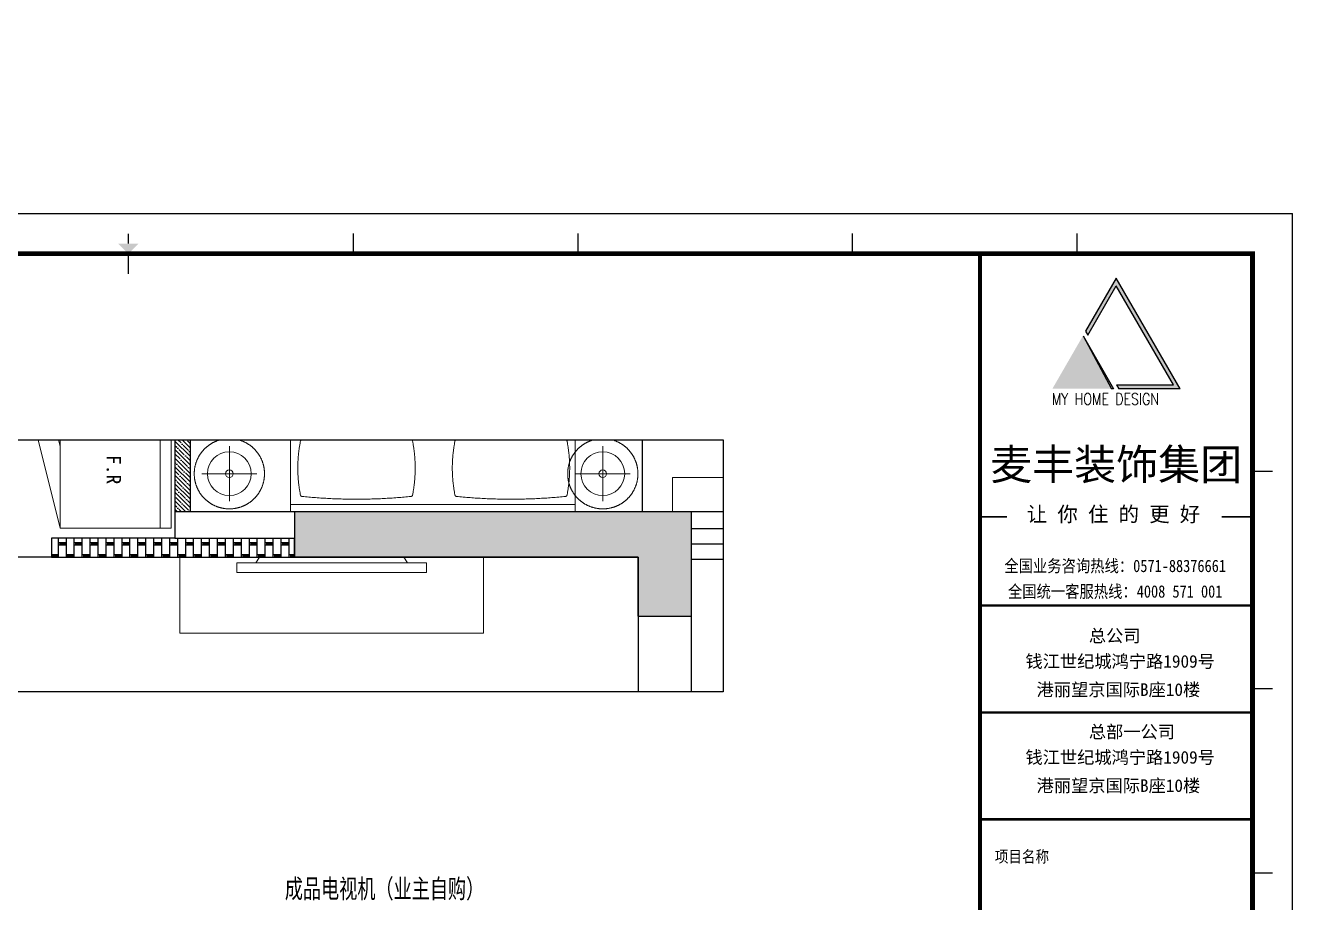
# Model space of a CAD drawing. Header units: millimetres. Extents: x 104198 to 1296755, y -81101 to 81453.
# Drawn here: x 563058 to 569733, y -23385 to -18767 of the extents above; entities that cross this region are included whole.
import ezdxf
from ezdxf.enums import TextEntityAlignment as Align
from ezdxf.xclip import XClip

# ---------------------------------------------------------------- set-up
doc = ezdxf.new("R2010")
doc.units = ezdxf.units.MM
doc.header["$XCLIPFRAME"] = 0
for name, color, linetype, lineweight in [('01-PL-墙体柱子', 7, 'Continuous', 35), ('1-活动家具', 51, 'Continuous', 20), ('P★01 活动家具', 51, 'Continuous', 0)]:
    doc.layers.add(name, color=color, linetype=linetype, lineweight=lineweight)
for name, color, linetype in [('11-PL-原始门窗', 1, 'Continuous'), ('30-PL-平面文字说明', 1, 'Continuous'), ('P-新砌墙体填充', 8, 'Continuous'), ('图纸图框', 165, 'Continuous'), ('墙体', 7, 'Continuous'), ('天棚图层', 51, 'Continuous'), ('窗户', 1, 'Continuous'), ('门', 250, 'Continuous')]:
    doc.layers.add(name, color=color, linetype=linetype)
doc.styles.add('ROMANC', font='romanc.shx')
doc.styles.add('新宋体', font='', dxfattribs={"width": 0.85})
doc.styles.add('黑体', font='simhei.ttf', dxfattribs={"width": 0.7})
doc.styles.get('新宋体').set_extended_font_data('NSimSun')

# ---------------------------------------------------------------- blocks, each defined once
blk = doc.blocks.new('kjghhgdgfhdhgfh')
at = {"layer": '图纸图框'}
for points in [[(1407.728775844509, -237.9115870481163), (1402.391204620469, -247.1565315971485), (1402.776410643341, -247.8237280001438), (1407.728775844509, -239.2459798541067), (1417.693097825832, -256.5046917888502), (1407.788367423568, -256.5046917888502), (1408.173573446505, -257.1718881918476), (1418.848715894511, -257.1718881918476)], [(1401.946407018472, -247.9269436428838), (1396.608835794435, -257.1718881918476), (1407.283978242439, -257.1718881918476)]]:
    blk.add_hatch(color=165, dxfattribs=at).paths.add_polyline_path(points)
at = {"layer": '图纸图框', "color": 165}
for p, q in [((1018.449156697091, -226.6510464365761), (1438.44652398302, -226.6510464365761)), ((1018.44915656821, -226.6510467866938), (1438.446523854134, -226.6510467866938)), ((1018.449156697091, -226.6510478368186), (1438.44652398302, -226.6510478368186)), ((1018.449156697091, -226.6510478368186), (1438.44652398302, -226.6510478368186)), ((1018.44915656821, -226.651048186936), (1438.446523854134, -226.651048186936)), ((1018.44915656821, -226.6510485369378), (1438.44652398302, -226.651048186936)), ((1018.44915656821, -226.6510495871781), (1438.446523854134, -226.6510495871781)), ((1438.446524498338, -523.6475859223262), (1438.446524498338, -226.6510446863338)), ((1438.446524111799, -523.6475887228087), (1438.446524111799, -226.6510474868147)), ((1438.446524111799, -523.6475887228087), (1438.446524111799, -226.6510474868147)), ((1438.446524369572, -523.6475880226899), (1438.446524369572, -226.6510467866938)), ((1438.44652424068, -523.6475883728071), (1438.44652424068, -226.6510471366976)), ((1438.44652424068, -523.6475883728071), (1438.44652424068, -226.6510471366976)), ((1438.446524111799, -523.6475887228087), (1438.446524111799, -226.6510474868147)), ((1438.44652398302, -523.6475894229297), (1438.44652398302, -226.651048186936)), ((1438.44652398302, -523.6475894229297), (1438.44652398302, -226.651048186936)), ((1438.44652398302, -523.6475890728125), (1438.44652398302, -226.6510478368186)), ((1438.446523854134, -523.6475897729335), (1438.446523854134, -226.6510485369378)), ((1438.446525013781, -523.6475834718453), (1438.446525013781, -226.6510422358513)), ((1438.446525013781, -523.6475834718453), (1438.446525013781, -226.6510422358513)), ((1438.446524885007, -523.6475838219628), (1438.446524885007, -226.6510425859702)), ((1438.446525013781, -523.6475845220857), (1438.446525013781, -226.6510432860898)), ((1438.446525013781, -523.6475845220857), (1438.446525013781, -226.6510432860898)), ((1438.446525271551, -523.6475838219628), (1438.446525271551, -226.6510425859702)), ((1438.446525142662, -523.6475841720819), (1438.446525142662, -226.6510429359722)), ((1438.446525142662, -523.6475841720819), (1438.446525142662, -226.6510429359722)), ((1438.446525013781, -523.6475845220857), (1438.446525013781, -226.6510432860898)), ((1438.446524627228, -523.6475855723224), (1438.446524627228, -226.6510443362146)), ((1438.446524627228, -523.6475855723224), (1438.446524627228, -226.6510443362146)), ((1438.446524885007, -523.6475848720875), (1438.446524885007, -226.6510436360913)), ((1438.446524756117, -523.6475852222047), (1438.446524756117, -226.6510439862129)), ((1438.446524756117, -523.6475852222047), (1438.446524756117, -226.6510439862129)), ((1438.446524627228, -523.6475855723224), (1438.446524627228, -226.6510443362146)), ((1438.446524885007, -523.6475848720875), (1438.446524885007, -226.6510436360913)), ((1274.877765031257, -230.165361629017), (1274.877765031257, -233.6664052710039)), ((1314.019432948205, -230.165361629017), (1314.019432948205, -233.6664052710039)), ((1361.74647742908, -230.165361629017), (1361.74647742908, -233.6664052710039)), ((1400.888145346033, -230.165361629017), (1400.888145346033, -233.6664052710039)), ((1235.736097114308, -233.6664052710039), (1235.736097114308, -237.1674489129871)), ((1407.728775844509, -237.9115870481204), (1402.391204620469, -247.1565315971527)), ((1418.848715894511, -257.1718881918493), (1407.728775844509, -237.9115870481204)), ((1402.776410643341, -247.8237280001475), (1407.728775844509, -239.2459798541836)), ((1417.693097825832, -256.5046917888563), (1407.728775844509, -239.2459798541836)), ((1401.946407018472, -247.9269436428899), (1406.911287671147, -257.1718881918493)), ((1401.946407018472, -247.9269436428899), (1407.283978242439, -257.1718881918493)), ((1402.391204620469, -247.1565315971527), (1402.776410643341, -247.8237280001475)), ((1407.283978242439, -257.1718881918493), (1406.911287671147, -257.1718881918493)), ((1407.788367423568, -256.5046917888563), (1408.173573446505, -257.1718881918493)), ((1407.788367423568, -256.5046917888563), (1417.693097825832, -256.5046917888563)), ((1418.848715894511, -257.1718881918493), (1408.173573446505, -257.1718881918493)), ((1434.945480340955, -271.5591700515168), (1431.444436698972, -271.5591700515168)), ((1434.945480340955, -309.3868620286848), (1431.444436698972, -309.3868620286848)), ((1434.945480340955, -341.4492052629546), (1431.444436698972, -341.4492052629546))]:
    blk.add_line(p, q, dxfattribs=at)
for points, const_width in [([(1235.736097114308, -231.915883450067), (1235.736097114308, -230.165361629017)], 0.2100626185166894), ([(1384.013114989964, -233.6664052710039), (1384.013114989964, -516.6322323388636)], 0.7002087283889652), ([(1383.965712921758, -294.8812188139801), (1431.397034630851, -294.8812188139801)], 0.4201252370333791), ([(1383.965712921758, -313.4818136725281), (1431.397034630851, -313.4818136725281)], 0.4201252370333791), ([(1383.965712921758, -332.0824085310761), (1431.397034630851, -332.0824085310761)], 0.4201252370333791)]:
    blk.add_lwpolyline(points, dxfattribs=dict(at, const_width=const_width))
at = {"layer": '图纸图框', "color": 165, "const_width": 0.840250474066758}
blk.add_lwpolyline([(1431.444436699053, -233.6664052710039), (1035.954374906786, -233.6664052710039), (1035.954374906786, -516.6322323388636), (1431.444436699053, -516.6322323388636)], close=True, dxfattribs=at)
at = {"layer": '图纸图框', "color": 8, "const_width": 0.3446186920798523}
for points in [[(1384.111798113064, -279.4461698512858), (1388.724243563977, -279.4461698512858)], [(1426.077482028164, -279.4461698512858), (1431.085804748092, -279.4461698512858)]]:
    blk.add_lwpolyline(points, dxfattribs=at)
at = {"layer": '图纸图框', "color": 165}
blk.add_solid([(1233.98557529337, -231.915883450067), (1237.486618935353, -231.915883450067), (1235.736097114308, -233.6664052710039)], dxfattribs=at)
at = {"color": 7, "style": '新宋体', "width": 0.8500000103483325}
for s, p in [('全国业务咨询热线：0571-88376661', (1407.544168173035, -287.9378245020833)), ('全国统一客服热线：4008 571 001', (1407.544168173035, -292.3834169077567))]:
    blk.add_text(s, height=2.149438256996615, dxfattribs=at).set_placement(p, align=Align.MIDDLE)
at = {"color": 7, "char_height": 2.199804556952881, "attachment_point": 1}
for s, insert, width in [('{\\fSimHei|b0|i0|c134|p49;\\C0;总公司}', (1402.961434598727, -299.0508507818374), 11.34542229062817), ('{\\fSimHei|b0|i0|c134|p49;\\C0;钱江世纪城鸿宁路1909号}', (1391.923130832033, -303.4923410757324), 73.91161342328515), ('{\\fSimHei|b0|i0|c134|p49;\\C0;港丽望京国际B座10楼\\C10; }', (1393.862742547721, -308.4103007586975), 64.81095029161715), ('{\\fSimHei|b0|i0|c134|p49;\\C0;总部一公司}', (1402.961434598727, -315.751666666001), 18.07251348173185), ('{\\fSimHei|b0|i0|c134|p49;\\C0;钱江世纪城鸿宁路1909号}', (1391.923130832033, -320.193156959896), 73.91161342328515), ('{\\fSimHei|b0|i0|c134|p49;\\C0;港丽望京国际B座10楼\\C10; }', (1393.862742547721, -325.1111166428611), 64.81095029161715)]:
    blk.add_mtext(s, dxfattribs=dict(at, insert=insert, width=width))
at = {"layer": '图纸图框', "color": 165, "style": 'ROMANC', "width": 0.8}
blk.add_text('MY HOME DESIGN', height=2.002365381513505, dxfattribs=at).set_placement((1396.51134998264, -259.9509331165087))
at = {"layer": '图纸图框', "color": 7, "style": '黑体'}
for s, height, p in [('麦丰装饰集团', 5.359509899225862, (1407.719819725451, -270.234119432836)), ('让 你 住 的 更 好', 2.604791888388882, (1407.260469546422, -278.9309125836563))]:
    blk.add_text(s, height=height, dxfattribs=at).set_placement(p, align=Align.MIDDLE)
at = {"layer": '图纸图框', "color": 7, "style": '新宋体', "width": 0.85}
blk.add_text('项目名称', height=2.039218834449623, dxfattribs=at).set_placement((1391.317904571985, -338.5208730630841), align=Align.MIDDLE)
blk = doc.blocks.new('A$C619C14DB')
at = {"layer": '1-活动家具', "color": 45}
for points in [[(-0.0002441075630486012, 30.0000130077824), (999.999755892437, 30.0000130077824), (999.999755892437, 80.00001300964504), (-0.0002441075630486012, 80.00001300964504)], [(99.99975589243695, 30.0000130077824), (899.999755892437, 30.0000130077824), (879.999755892437, 1.300731673836708e-05), (119.999755892437, 1.300731673836708e-05)]]:
    blk.add_lwpolyline(points, close=True, dxfattribs=at)
blk = doc.blocks.new('A$C41F843A1')
at = {"layer": '1-活动家具', "color": 51}
for p, q in [((687.8522894373164, 2099.999929695507), (12.85228943731636, 2099.999929695507)), ((12.85228943731636, 2099.999929695507), (12.85228943731636, 1704.611713393941)), ((687.8522894373164, 2099.999929695507), (1512.852289437316, 2099.999929695507)), ((1512.852289437316, 2099.999929695507), (1512.852289437316, 1704.611713393941)), ((12.85228943731636, 1300.608487712685), (12.85228943731636, -7.030449341982603e-05)), ((1512.852289437316, 1300.608487712685), (1512.852289437316, -7.030449341982603e-05))]:
    blk.add_line(p, q, dxfattribs=at)
at = {"layer": '1-活动家具', "color": 45}
for q in [(1512.852289437316, 651.5300408706535), (1512.852289437316, 428.5623224836309)]:
    blk.add_line((12.85228943731636, 428.5623224442825), q, dxfattribs=at)
at = {"layer": '1-活动家具', "color": 51}
for points in [[(1525.683757071849, 1300.608487712685), (-1.615844666957855e-06, 1300.608487712685), (-1.615844666957855e-06, 1704.611713393941), (1525.683757071849, 1704.611713393941)], [(1512.852289437316, 37.49992969550658), (12.85228943731636, 37.49992969550658), (12.85228943731636, -7.030449341982603e-05), (1512.852289437316, -7.030449341982603e-05)]]:
    blk.add_lwpolyline(points, close=True, dxfattribs=at)
at = {"layer": '1-活动家具', "color": 45}
for points in [[(647.4882732643746, 378.2173321183072, -0.3220232602421085), (655.6169553515501, 370.6346278900746, -0.0988502256849257), (655.6169553431682, 86.7110937659163, -0.322023260242126), (647.4882732550614, 79.12838953803293, -0.0496491878887538), (73.59205973241478, 79.12838955537882, -0.3220232602420951), (65.4633776457049, 86.71109378349502, -0.0988502256849255), (65.4633776540868, 370.6346279076533, -0.3220232602421104), (73.59205974172801, 378.217332135886, -0.0496491878887542)], [(887.1654969220981, 378.2173321183072, 0.3220232602421085), (879.0368148349226, 370.6346278900746, 0.0988502256849257), (879.0368148433045, 86.7110937659163, 0.322023260242126), (887.1654969309457, 79.12838953803293, 0.0496491878887538), (1461.061710454058, 79.12838955537882, 0.3220232602420951), (1469.190392541233, 86.71109378349502, 0.0988502256849255), (1469.190392532852, 370.6346279076533, 0.3220232602421104), (1461.061710444745, 378.2173321357695, 0.0496491878887542)]]:
    blk.add_lwpolyline(points, format="xyb", close=True, dxfattribs=at)
blk = doc.blocks.new('A$C1AED7FCF')
at = {"layer": '1-活动家具', "color": 45}
for points in [[(247.5273906283546, 0.000136089627631), (247.5273906283546, 495.0532024205893)], [(0.0008574628736824, 247.5266692551086), (495.0539237938356, 247.5266692551086)]]:
    blk.add_lwpolyline(points, dxfattribs=at)
at = {"layer": '1-活动家具', "color": 51, "ltscale": 2000}
blk.add_circle((247.5273906283546, 247.5266692551086), 197.5265331654809, dxfattribs=at)
at = {"layer": '1-活动家具', "color": 45}
blk.add_circle((247.5273906283546, 247.5266692551086), 34.51086849579588, dxfattribs=at)
blk = doc.blocks.new('fhdghrthe')
at = {"layer": '01-PL-墙体柱子', "lineweight": -2, "ltscale": 10}
blk.add_hatch(color=8, dxfattribs=at).paths.add_polyline_path([(575866.0014296011, 17510.09284391639), (575566.0014296011, 17510.09284391639), (575316.0014296011, 17510.09284391639), (575316.0014296011, 15420.09284391639), (575556.0014296011, 15420.09284391639), (575556.0014296011, 17230.09284391639), (575866.0014296011, 17230.09284391639)])
at = {"layer": 'P-新砌墙体填充', "lineweight": -3}
h = blk.add_hatch(dxfattribs=at)
h.set_pattern_fill('BRSTONE', color=256, scale=5, angle=-1.272221872585407e-14, style=0)
h.set_pattern_definition([(0, (774942.8214897579, -149614.9476579337), (9.305889392408061e-15, 41.91), []), (90, (775057.1214897579, -149614.9476579337), (-63.49999999999999, 41.91000000000001), [41.91, -41.91]), (90, (775044.4214897578, -149614.9476579337), (-63.49999999999999, 41.91000000000001), [41.91, -41.91]), (0, (775057.1214897579, -149607.9626579337), (63.50000000000001, 41.90999999999998), [-114.3, 12.7]), (0, (775057.1214897579, -149600.9776579337), (63.50000000000001, 41.90999999999998), [-114.3, 12.7]), (0, (775057.1214897579, -149593.9926579337), (63.50000000000001, 41.90999999999998), [-114.3, 12.7]), (0, (775057.1214897579, -149587.0076579337), (63.50000000000001, 41.90999999999998), [-114.3, 12.7]), (0, (775057.1214897579, -149580.0226579337), (63.50000000000001, 41.90999999999998), [-114.3, 12.7])])
h.paths.add_polyline_path([(575556.0014296011, 15420.09284391639), (575456.0014296011, 15420.09284391639), (575456.001429601, 14790.11174628756), (575456.0014296011, 14140.09284391639), (575556.0014296011, 14140.09284391639)])
at = {"layer": 'P-新砌墙体填充'}
h = blk.add_hatch(dxfattribs=at)
h.set_pattern_fill('ANSI35', color=256, scale=5, angle=-1.272221872585407e-14, style=0)
h.set_pattern_definition([(44.99999999999999, (573795.8707612678, 14270.11174628755), (-22.45064030267288, 22.45064030267289), []), (44.99999999999999, (573818.3214112679, 14270.11174628755), (-22.45064030267288, 22.45064030267289), [39.6875, -7.9375, 0, -7.9375])])
h.paths.add_polyline_path([(575316.0014296011, 14870.11174628756), (574676.0014296011, 14870.11174628754), (574676.0014296011, 14270.11174628755), (574756.0014296011, 14270.11174628755), (574756.0014296011, 14790.11174628755), (575316.0014296011, 14790.11174628756)])
h.paths.add_polyline_path([(573875.8707612678, 14870.11174628756), (573795.8707612678, 14870.11174628756), (573795.8707612678, 14270.11174628756), (573875.8707612678, 14270.11174628756)])
at = {"color": 5}
blk.add_line((574676.0014296011, 14870.11174628753), (575316.0014296011, 14870.11174628756), dxfattribs=at)
blk.add_lwpolyline([(574756.0014296011, 14790.11174628755), (575456.001429601, 14790.11174628756), (575456.0014296011, 14140.09284391639), (575556.0014296011, 14140.09284391639), (575556.0014296011, 15420.09284391639)], dxfattribs=at)
at = {"layer": '01-PL-墙体柱子', "color": 8, "lineweight": -2, "ltscale": 10}
blk.add_lwpolyline([(575866.0014296011, 17510.09284391639), (575566.0014296011, 17510.09284391639), (575316.0014296011, 17510.09284391639), (575316.0014296011, 15420.09284391639), (575556.0014296011, 15420.09284391639), (575556.0014296011, 17230.09284391639), (575866.0014296011, 17230.09284391639)], close=True, dxfattribs=at)
at = {"layer": '11-PL-原始门窗', "color": 251}
for p, q in [((575486.0014296011, 17510.09284391639), (575486.0014296011, 18110.09284391639)), ((575406.0014296011, 18030.09284391639), (575406.0014296011, 17510.09284391639))]:
    blk.add_line(p, q, dxfattribs=at)
at = {"layer": '30-PL-平面文字说明'}
blk.add_line((575315.1320979341, 17510.09284391639), (575315.1320979341, 17950.09284391639), dxfattribs=at)
at = {"layer": 'P★01 活动家具', "color": 250}
for q in [(575135.132097934, 17770.09284391639), (575315.1320979341, 17410.09284391639)]:
    blk.add_line((575135.1320979343, 17410.09284391639), q, dxfattribs=at)
at = {"layer": 'P★01 活动家具', "color": 35}
blk.add_line((574803.8551109754, 14711.75215483551), (575402.9457004135, 14711.75215483551), dxfattribs=at)
at = {"layer": 'P★01 活动家具'}
blk.add_lwpolyline([(575956.0014296011, 16415.58019322408), (575556.0014296011, 16415.58019322408), (575556.0014296011, 14815.58019322408), (575956.0014296011, 14815.58019322408)], close=True, dxfattribs=at)
at = {"layer": 'P★01 活动家具', "color": 35}
blk.add_lwpolyline([(574803.8551109754, 14185.15641591186), (575402.9457004135, 14185.15641591186), (575402.9457004135, 14770.15641591186), (574803.8551109754, 14770.15641591186)], close=True, dxfattribs=at)
blk.add_lwpolyline([(574971.0714343064, 14185.15641591186), (574860.2187588611, 14158.21221831395), (574871.2241518823, 14073.56188016851), (574836.533780734, 14058.63088733238), (574840.0278378427, 14045.59088867717), (575402.9457004135, 14185.15641591186)], dxfattribs=at)
at = {"layer": 'P★01 活动家具'}
for centre in [(575116.124181522, 17043.37542160547), (575116.124181522, 15076.63923271331)]:
    blk.add_circle(centre, 185, dxfattribs=at)
at = {"layer": '墙体', "color": 7}
for p, q in [((575866.0014296011, 17510.09284391639), (575315.1320979341, 17510.09284391639)), ((575866.0014296011, 17510.09284391639), (575566.0014296011, 17510.09284391639)), ((575866.0014296011, 17230.09284391639), (575866.0014296011, 17510.09284391639)), ((575866.0014296011, 17230.09284391639), (575556.0014296011, 17230.09284391639)), ((575556.0014296011, 17230.09284391639), (575556.0014296011, 15420.09284391639)), ((575316.0014296011, 15420.09284391639), (575316.0014296011, 14790.11174628756)), ((575556.0014296011, 15420.09284391639), (575456.0014296011, 15420.09284391639)), ((575456.001429601, 14790.11174628756), (575456.0014296011, 15420.09284391639))]:
    blk.add_line(p, q, dxfattribs=at)
at = {"layer": '墙体', "color": 251}
blk.add_line((572756.001429601, 17250.09284391639), (575316.0014296011, 17250.09284391639), dxfattribs=at)
at = {"layer": '窗户', "color": 1}
blk.add_line((575566.0014296011, 17510.09284391639), (575566.0014296011, 18190.09284391639), dxfattribs=at)
at = {"layer": '门', "color": 250}
for p, q in [((578016.0014296011, 17510.09284391639), (575866.0014296011, 17510.09284391639)), ((575866.0014296011, 17230.09284391639), (578016.0014296011, 17230.09284391639))]:
    blk.add_line(p, q, dxfattribs=at)
at = {"layer": 'P★01 活动家具', "xscale": 0.583199999993667, "yscale": 0.583199999993667, "zscale": 0.5832000000000002}
blk.add_blockref('A$C1AED7FCF', (574971.7662073078, 16899.01786809594), dxfattribs=at)
at = {"layer": 'P★01 活动家具'}
for name, p, rotation in [('A$C41F843A1', (575315.0013592965, 15385.76554352859), 90), ('A$C619C14DB', (575556.0014165938, 16115.57994911652), 270)]:
    blk.add_blockref(name, p, dxfattribs=dict(at, rotation=rotation))
at = {"layer": 'P★01 活动家具', "xscale": -0.583199999993667, "yscale": 0.583199999993667, "zscale": 0.5832000000000002, "rotation": 180}
blk.add_blockref('A$C1AED7FCF', (574971.7662073078, 15220.99678622284), dxfattribs=at)
at = {"layer": 'P★01 活动家具', "insert": (575017.1603075182, 14632.19089287229), "char_height": 75.60000000000002, "width": 9105.871852193028, "attachment_point": 1}
blk.add_mtext('{\\fSTSong|b0|i0|c134|p2;\\PF.R}', dxfattribs=at)

msp = doc.modelspace()

# ---------------------------------------------------------------- block references
ref = msp.add_blockref('kjghhgdgfhdhgfh', (526219.6959068861, -12901.25941170857), dxfattribs=dict(xscale=30.25000000000001, yscale=30.25000000000001, zscale=30.25000000000001))
XClip(ref).set_block_clipping_path([(1018.4491561816565, -523.6475911731757), (1465.834744255318, -226.65104223585132)])

# ---------------------------------------------------------------- texts
at = {"layer": '天棚图层', "insert": (565475.0559669851, -23374.72142263002), "char_height": 100, "attachment_point": 9, "style": '黑体'}
msp.add_mtext('成品电视机（业主自购）', dxfattribs=at)

# ---------------------------------------------------------------- next in the draw order: block references
at = {"color": 1}
ref = msp.add_blockref('fhdghrthe', (549056.1416862158, 553988.5205610809), dxfattribs=dict(at, rotation=270))
XClip(ref).set_block_clipping_path([(574937.5370480985, 9853.25668743591), (576264.080239856, 17677.868346667852)])

# ---------------------------------------------------------------- next in the draw order: linework, layer by layer
at = {"color": 2}
msp.add_line((563196.234530132, -21567.48086852022), (562226.234530132, -21567.48086852022), dxfattribs=at)
msp.add_lwpolyline([(558909.3983736516, -22275.55967877514), (558909.3983736516, -20949.01648701762), (566734.0100328835, -20949.01648701762), (566734.0100328835, -22275.55967877514)], close=True, dxfattribs=at)

doc.saveas('drawing.dxf')
